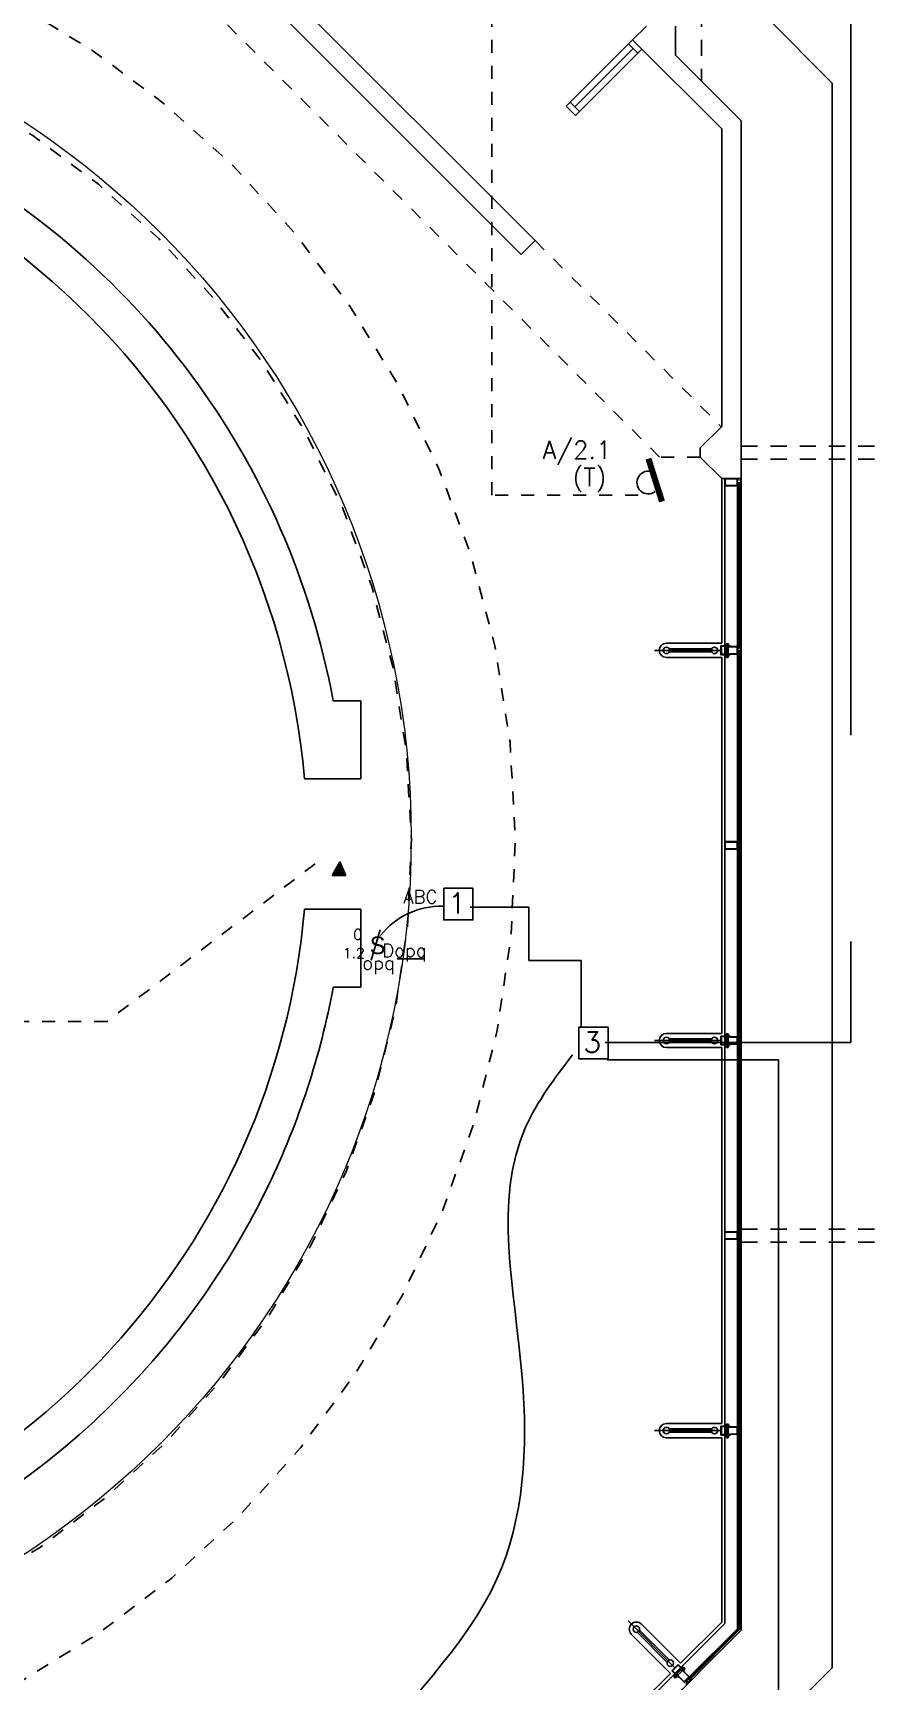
# Model space of a CAD drawing. Extents: x 638.8 to 694.4, y 623.5 to 665.5.
# Drawn here: x 680.63 to 687.1, y 637.12 to 649.79 of the extents above; entities that cross this region are included whole.
import ezdxf

# ---------------------------------------------------------------- set-up
doc = ezdxf.new("R2010")
doc.units = 0
doc.header["$LTSCALE"] = 0.5
doc.header["$MEASUREMENT"] = 0
for name, pattern in [('DASHED2', [0.375, 0.25, -0.125]), ('HIDDEN', [0.375, 0.25, -0.125]), ('HIDDEN2', [0.1875, 0.125, -0.0625]), ('PHANTOM2', [31.75, 15.875, -3.175, 3.175, -3.175, 3.175, -3.175])]:
    doc.linetypes.add(name, pattern=pattern)
for name, color, linetype in [('ALUMBRADO', 3, 'CONTINUOUS'), ('LUCES', 170, 'CONTINUOUS'), ('paredes', 1, 'CONTINUOUS'), ('pisoplanta', 1, 'CONTINUOUS'), ('PROYECCIONES', 6, 'HIDDEN'), ('PUERTAS', 6, 'CONTINUOUS'), ('texturas', 6, 'CONTINUOUS'), ('TOMAS', 4, 'HIDDEN2'), ('tuberia_alumbrado', 3, 'DASHED2'), ('ventanas', 6, 'CONTINUOUS'), ('vidrio', 6, 'CONTINUOUS')]:
    doc.layers.add(name, color=color, linetype=linetype)
doc.styles.add('romans', font='romans.shx')

# ---------------------------------------------------------------- blocks, each defined once
blk = doc.blocks.new('apoymuro-cortina')
at = {"layer": 'vidrio', "color": 1, "linetype": 'Continuous'}
for p, q in [((0, 0), (-0.099, 0)), ((0, -0.057), (0, 0)), ((-0.125, -0.001), (-0.125, -0.057)), ((-0.119, 0), (-0.124, 0)), ((-0.124, -0.057), (-0.119, -0.057)), ((-0.122, -0.01), (-0.122, -0.003)), ((-0.122, -0.032), (-0.122, -0.013)), ((-0.096, -0.032), (-0.122, -0.032)), ((-0.122, -0.035), (-0.096, -0.035)), ((-0.122, -0.044), (-0.122, -0.035)), ((-0.122, -0.054), (-0.122, -0.048)), ((-0.121, -0.003), (-0.12, -0.003)), ((-0.12, -0.01), (-0.121, -0.01)), ((-0.121, -0.013), (-0.119, -0.013)), ((-0.119, -0.045), (-0.121, -0.045)), ((-0.121, -0.047), (-0.12, -0.047)), ((-0.12, -0.055), (-0.121, -0.055)), ((-0.12, -0.003), (-0.12, -0.004)), ((-0.12, -0.009), (-0.12, -0.01)), ((-0.12, -0.047), (-0.12, -0.048)), ((-0.12, -0.054), (-0.12, -0.055)), ((-0.119, -0.004), (-0.119, -0.001)), ((-0.119, -0.012), (-0.119, -0.009)), ((-0.119, -0.048), (-0.119, -0.045)), ((-0.119, -0.057), (-0.119, -0.054)), ((-0.1, -0.001), (-0.1, -0.004)), ((-0.1, -0.009), (-0.1, -0.012)), ((-0.1, -0.045), (-0.1, -0.048)), ((-0.1, -0.054), (-0.1, -0.057)), ((-0.099, -0.013), (-0.097, -0.013)), ((-0.097, -0.045), (-0.099, -0.045)), ((-0.099, -0.057), (-0.094, -0.057)), ((-0.098, -0.003), (-0.097, -0.003)), ((-0.098, -0.004), (-0.098, -0.003)), ((-0.098, -0.01), (-0.098, -0.009)), ((-0.097, -0.01), (-0.098, -0.01)), ((-0.098, -0.047), (-0.097, -0.047)), ((-0.098, -0.048), (-0.098, -0.047)), ((-0.098, -0.055), (-0.098, -0.054)), ((-0.097, -0.055), (-0.098, -0.055)), ((-0.096, -0.003), (-0.096, -0.01)), ((-0.096, -0.013), (-0.096, -0.032)), ((-0.096, -0.035), (-0.096, -0.044)), ((-0.096, -0.048), (-0.096, -0.054)), ((-0.094, -0.057), (0, -0.057)), ((-0.093, -0.003), (-0.093, -0.054)), ((-0.004, -0.003), (-0.093, -0.003)), ((-0.093, -0.055), (-0.004, -0.055)), ((-0.003, -0.054), (-0.003, -0.003))]:
    blk.add_line(p, q, dxfattribs=at)
at = {"layer": 'vidrio', "linetype": 'Continuous'}
for p, q in [((-0.04, 0.002), (-0.04, 0.005)), ((-0.04, 0.005), (0.031, 0.005)), ((0.027, 0.002), (-0.04, 0.002)), ((-0.032, 0.006), (-0.032, 0.008)), ((-0.032, 0.008), (-0.006, 0.008)), ((-0.006, 0.006), (-0.032, 0.006)), ((-0.009, 0.01), (-0.029, 0.01)), ((-0.029, 0.01), (-0.029, 0.008)), ((-0.029, 0.008), (-0.009, 0.008)), ((-0.028, 0.011), (-0.028, 0.02)), ((-0.026, 0.021), (-0.011, 0.021)), ((-0.011, 0.011), (-0.026, 0.011)), ((-0.024, 0.02), (-0.024, 0.011)), ((-0.015, 0.021), (-0.023, 0.021)), ((-0.014, 0.011), (-0.014, 0.02)), ((-0.009, 0.02), (-0.009, 0.011)), ((-0.009, 0.008), (-0.009, 0.01)), ((-0.006, 0.008), (-0.006, 0.006)), ((0.027, -0.059), (0.027, 0.002)), ((0.031, -0.063), (0.031, 0.005)), ((-0.105, -0.044), (-0.113, -0.044)), ((-0.04, -0.059), (0.027, -0.059)), ((-0.04, -0.063), (-0.04, -0.059)), ((0.031, -0.063), (-0.04, -0.063)), ((-0.032, -0.063), (-0.032, -0.065)), ((-0.006, -0.063), (-0.032, -0.063)), ((-0.032, -0.065), (-0.006, -0.065)), ((-0.029, -0.068), (-0.029, -0.065)), ((-0.029, -0.065), (-0.009, -0.065)), ((-0.009, -0.068), (-0.029, -0.068)), ((-0.028, -0.069), (-0.028, -0.078)), ((-0.011, -0.068), (-0.026, -0.068)), ((-0.026, -0.078), (-0.011, -0.078)), ((-0.013, -0.005), (-0.025, -0.005)), ((-0.025, -0.005), (-0.025, -0.052)), ((-0.025, -0.052), (-0.013, -0.052)), ((-0.025, -0.083), (-0.025, -0.078)), ((-0.013, -0.079), (-0.025, -0.079)), ((-0.013, -0.081), (-0.025, -0.081)), ((-0.025, -0.083), (-0.024, -0.084)), ((-0.013, -0.083), (-0.025, -0.083)), ((-0.024, -0.078), (-0.024, -0.069)), ((-0.014, -0.084), (-0.024, -0.084)), ((-0.015, -0.078), (-0.023, -0.078)), ((-0.015, -0.08), (-0.023, -0.08)), ((-0.015, -0.082), (-0.023, -0.082)), ((-0.019, -0.084), (-0.019, -0.084)), ((-0.014, -0.069), (-0.014, -0.078)), ((-0.013, -0.083), (-0.014, -0.084)), ((-0.013, -0.052), (-0.013, -0.005)), ((-0.013, -0.083), (-0.013, -0.078)), ((-0.009, -0.065), (-0.009, -0.068)), ((-0.009, -0.078), (-0.009, -0.069)), ((-0.006, -0.065), (-0.006, -0.063))]:
    blk.add_line(p, q, dxfattribs=at)
at = {"layer": 'vidrio', "color": 1, "linetype": 'Continuous', "extrusion": (0, 0, -1)}
for centre, major_axis, start_param, end_param in [((-0.099, -0.001), (0.000451, -0.000451), 2.356194, 3.926991), ((-0.124, -0.001), (0.000451, -0.000451), 2.356194, 3.926991), ((-0.124, -0.057), (0.000451, 0.000451), 2.356194, 3.926991), ((-0.121, -0.003), (0.000451, -0.000451), 2.356194, 3.926991), ((-0.121, -0.01), (0.000451, 0.000451), 2.356194, 3.926991), ((-0.121, -0.013), (0.000451, -0.000451), 2.356194, 3.926991), ((-0.121, -0.044), (0.000451, 0.000451), 2.356194, 3.926991), ((-0.121, -0.048), (0.000451, -0.000451), 2.356194, 3.926991), ((-0.121, -0.054), (0.000451, 0.000451), 2.356194, 3.926991), ((-0.119, -0.004), (0.000451, 0.000451), 2.356194, 3.926991), ((-0.119, -0.009), (0.000451, -0.000451), 2.356194, 3.926991), ((-0.119, -0.048), (0.000451, 0.000451), 2.356194, 3.926991), ((-0.119, -0.054), (0.000451, -0.000451), 2.356194, 3.926991), ((-0.119, -0.001), (0.000451, -0.000451), 3.926991, 5.497787), ((-0.119, -0.004), (0.000451, -0.000451), -0.785398, 0.785398), ((-0.119, -0.009), (0.000451, -0.000451), 3.926991, 5.497787), ((-0.119, -0.012), (0.000451, -0.000451), -0.785398, 0.785398), ((-0.119, -0.045), (0.000451, -0.000451), 3.926991, 5.497787), ((-0.119, -0.048), (0.000451, -0.000451), -0.785398, 0.785398), ((-0.119, -0.054), (0.000451, -0.000451), 3.926991, 5.497787), ((-0.119, -0.057), (0.000451, -0.000451), -0.785398, 0.785398), ((-0.099, -0.004), (0.000451, 0.000451), 2.356194, 3.926991), ((-0.099, -0.009), (0.000451, -0.000451), 2.356194, 3.926991), ((-0.099, -0.012), (0.000451, 0.000451), 2.356194, 3.926991), ((-0.099, -0.045), (0.000451, -0.000451), 2.356194, 3.926991), ((-0.099, -0.048), (0.000451, 0.000451), 2.356194, 3.926991), ((-0.099, -0.054), (0.000451, -0.000451), 2.356194, 3.926991), ((-0.099, -0.057), (0.000451, 0.000451), 2.356194, 3.926991), ((-0.099, -0.004), (0.000451, -0.000451), -0.785398, 0.785398), ((-0.099, -0.009), (0.000451, -0.000451), 3.926991, 5.497787), ((-0.099, -0.048), (0.000451, -0.000451), -0.785398, 0.785398), ((-0.099, -0.054), (0.000451, -0.000451), 3.926991, 5.497787), ((-0.097, -0.003), (0.000451, 0.000451), 5.497787, 7.068583), ((-0.097, -0.01), (0.000451, -0.000451), -0.785398, 0.785398), ((-0.097, -0.013), (0.000451, -0.000451), 3.926991, 5.497787), ((-0.097, -0.044), (0.000451, -0.000451), -0.785398, 0.785398), ((-0.097, -0.048), (0.000451, 0.000451), 5.497787, 7.068583), ((-0.093, -0.003), (0.000361, 0.000361), 3.926991, 5.497787), ((-0.093, -0.054), (0.000361, 0.000361), 2.356194, 3.926991)]:
    blk.add_ellipse(centre, major_axis=major_axis, ratio=1, start_param=start_param, end_param=end_param, dxfattribs=at)
at = {"layer": 'vidrio', "linetype": 'Continuous', "extrusion": (0, 0, -1)}
for centre, major_axis, start_param, end_param in [((-0.026, 0.016), (0.00325, -0.00325), 3.399063, 4.454918), ((-0.026, 0.015), (0.00325, -0.00325), 0.257471, 1.313326), ((-0.019, 0), (0.0144, -0.0144), 3.678281, 4.175701), ((-0.019, 0.031), (0.0144, 0.0144), 2.107484, 2.604904), ((-0.011, 0.016), (0.00325, -0.00325), 3.399063, 4.454918), ((-0.011, 0.015), (0.00325, -0.00325), 0.257471, 1.313326), ((-0.026, -0.073), (0.00325, 0.00325), 4.96986, 6.025715), ((-0.026, -0.074), (0.00325, 0.00325), 1.828267, 2.884122), ((-0.019, -0.088), (0.0144, 0.0144), 5.249077, 5.746497), ((-0.019, -0.058), (0.0144, -0.0144), 0.536688, 1.034108), ((-0.011, -0.073), (0.00325, 0.00325), 4.96986, 6.025715), ((-0.011, -0.074), (0.00325, 0.00325), 1.828267, 2.884122)]:
    blk.add_ellipse(centre, major_axis=major_axis, ratio=1, start_param=start_param, end_param=end_param, dxfattribs=at)
at = {"layer": 'vidrio', "color": 5, "linetype": 'Continuous', "extrusion": (0, 0, -1)}
for centre, major_axis, start_param, end_param in [((-0.004, -0.003), (0.000361, -0.000361), 3.926991, 5.497787), ((-0.004, -0.054), (0.000361, 0.000361), 0.785398, 2.356194)]:
    blk.add_ellipse(centre, major_axis=major_axis, ratio=1, start_param=start_param, end_param=end_param, dxfattribs=at)

msp = doc.modelspace()

# ---------------------------------------------------------------- linework, layer by layer
at = {"layer": 'ALUMBRADO', "color": 1}
for p, q in [((682.989, 643.417), (682.932, 643.313)), ((682.932, 643.313), (683.036, 643.313)), ((683.036, 643.313), (682.989, 643.417))]:
    msp.add_line(p, q, dxfattribs=at)
at = {"layer": 'ALUMBRADO', "const_width": 0.0468}
msp.add_lwpolyline([(685.467, 646.189), (685.363, 646.518)], dxfattribs=at)
at = {"layer": 'ALUMBRADO'}
for points in [[(683.789, 643.215), (684.013, 643.215), (684.013, 642.971), (683.789, 642.971)], [(684.828, 642.146), (685.052, 642.146), (685.052, 641.902), (684.828, 641.902)]]:
    msp.add_lwpolyline(points, close=True, dxfattribs=at)
msp.add_arc((685.362, 646.335), 0.0878, 68.0471, 307.174, dxfattribs=at)
at = {"layer": 'ALUMBRADO', "color": 1}
msp.add_solid([(682.932, 643.313), (682.989, 643.417), (683.036, 643.313)], dxfattribs=at)
at = {"layer": 'LUCES'}
msp.add_line((683.299, 642.895), (683.231, 642.662), dxfattribs=at)
at = {"layer": 'paredes'}
for p, q in [((684.491, 648.195), (681.59, 651.096)), ((684.385, 648.089), (681.484, 650.99)), ((685.241, 649.739), (685.347, 649.845)), ((685.57, 649.845), (685.57, 649.622)), ((685.926, 649.054), (685.241, 649.739)), ((686.076, 649.116), (685.57, 649.622)), ((685.926, 646.765), (685.926, 649.054)), ((686.076, 646.365), (686.076, 649.116)), ((684.491, 648.195), (684.385, 648.089)), ((685.761, 646.601), (685.926, 646.765)), ((685.761, 646.53), (685.761, 646.601)), ((685.926, 646.365), (685.761, 646.53)), ((685.926, 646.365), (686.076, 646.365)), ((685.926, 646.365), (686.076, 646.365)), ((683.151, 644.655), (683.151, 644.055)), ((683.151, 642.455), (683.151, 643.055))]:
    msp.add_line(p, q, dxfattribs=at)
at = {"layer": 'paredes', "color": 6}
msp.add_line((686.076, 646.365), (686.076, 637.509), dxfattribs=at)
at = {"layer": 'paredes', "ltscale": 0.75}
for p, q in [((683.151, 644.655), (682.939, 644.655)), ((683.151, 644.055), (682.718, 644.055)), ((683.151, 643.055), (682.718, 643.055)), ((683.431, 642.672), (683.642, 642.672)), ((683.151, 642.455), (682.939, 642.455))]:
    msp.add_line(p, q, dxfattribs=at)
for radius, start, end in [(5.75, 4.9885, 175.0115), (6.05, 10.4757, 62.8054), (5.75, 280.0154, 355.0115), (6.05, 334.3039, 349.5243), (6.05, 285.335, 334.3039)]:
    msp.add_arc((676.99, 643.555), radius, start, end, dxfattribs=at)
at = {"layer": 'pisoplanta', "color": 6}
for p, q in [((685.926, 646.365), (685.926, 645.099)), ((685.501, 645.099), (685.926, 645.099)), ((685.501, 644.989), (685.926, 644.989)), ((685.926, 642.099), (685.926, 644.989)), ((685.501, 642.099), (685.926, 642.099)), ((685.501, 641.989), (685.926, 641.989)), ((685.926, 641.989), (685.926, 639.099)), ((685.501, 639.099), (685.926, 639.099)), ((685.501, 638.989), (685.926, 638.989)), ((685.926, 637.571), (685.926, 638.989)), ((685.231, 637.478), (685.532, 637.177)), ((685.309, 637.556), (685.61, 637.255)), ((685.926, 637.571), (685.61, 637.255)), ((683.488, 635.134), (685.532, 637.177))]:
    msp.add_line(p, q, dxfattribs=at)
for centre, start, end in [((685.501, 645.044), 90, 270), ((685.501, 642.044), 90, 270), ((685.501, 639.044), 90, 270), ((685.27, 637.517), 45, 225)]:
    msp.add_arc(centre, 0.055, start, end, dxfattribs=at)
at = {"layer": 'PROYECCIONES'}
for p, q in [((685.77, 651.99), (685.77, 649.422)), ((686.076, 646.615), (690.151, 646.615)), ((686.076, 646.515), (690.151, 646.515)), ((686.076, 640.594), (690.151, 640.594)), ((686.076, 640.494), (690.151, 640.494))]:
    msp.add_line(p, q, dxfattribs=at)
at = {"layer": 'PROYECCIONES', "ltscale": 0.8}
for p, q in [((685.449, 646.53), (681.236, 650.743)), ((684.491, 648.195), (685.923, 646.763)), ((685.761, 646.53), (685.449, 646.53))]:
    msp.add_line(p, q, dxfattribs=at)
at = {"layer": 'PROYECCIONES', "color": 6}
for p, q in [((686.047, 640.519), (686.047, 640.518)), ((686.064, 640.55), (686.056, 640.55))]:
    msp.add_line(p, q, dxfattribs=at)
at = {"layer": 'PROYECCIONES', "ltscale": 0.8}
for radius, start in [(7.35, 270.3718), (6.55, 270.4172)]:
    msp.add_arc((676.99, 643.555), radius, start, 270, dxfattribs=at)
at = {"layer": 'PUERTAS'}
for p, q in [((685.241, 649.739), (684.731, 649.228)), ((685.312, 649.668), (684.801, 649.157)), ((685.281, 649.637), (685.21, 649.708)), ((684.833, 649.188), (684.762, 649.259)), ((684.801, 649.157), (684.731, 649.228))]:
    msp.add_line(p, q, dxfattribs=at)
at = {"layer": 'texturas', "color": 1}
for p, q in [((686.776, 649.406), (686.27, 649.912)), ((686.776, 649.406), (686.776, 637.219)), ((686.776, 637.219), (683.826, 634.269))]:
    msp.add_line(p, q, dxfattribs=at)
at = {"layer": 'TOMAS'}
for p, q in [((684.159, 646.238), (684.159, 654.869)), ((685.285, 646.238), (684.159, 646.238)), ((682.801, 643.403), (681.2, 642.191)), ((681.2, 642.191), (677.472, 642.191))]:
    msp.add_line(p, q, dxfattribs=at)
at = {"layer": 'tuberia_alumbrado', "color": 4, "linetype": 'PHANTOM2'}
for p, q in [((686.919, 652.329), (686.919, 642.028)), ((686.919, 642.028), (685.031, 642.028)), ((685.045, 641.894), (686.364, 641.894)), ((686.364, 641.894), (686.364, 635.053))]:
    msp.add_line(p, q, dxfattribs=at)
at = {"layer": 'tuberia_alumbrado', "color": 4, "linetype": 'Continuous'}
for p, q in [((684.442, 643.068), (683.993, 643.068)), ((684.442, 642.658), (684.442, 643.068)), ((684.845, 642.658), (684.442, 642.658)), ((684.845, 642.154), (684.845, 642.658))]:
    msp.add_line(p, q, dxfattribs=at)
at = {"layer": 'tuberia_alumbrado', "color": 5, "linetype": 'Continuous', "lineweight": 15}
msp.add_circle((676.955, 643.6), 6.584, dxfattribs=at)
at = {"layer": 'tuberia_alumbrado', "color": 4, "linetype": 'Continuous'}
msp.add_arc((683.764, 642.491), 0.585, 88.1026, 142.0004, dxfattribs=at)
at = {"layer": 'tuberia_alumbrado', "color": 5, "linetype": 'PHANTOM2'}
msp.add_spline([(684.779, 641.933), (684.418, 641.378), (684.392, 639.454), (684.198, 637.904), (683.138, 636.448), (682.608, 635.157), (682.324, 633.788), (681.82, 633.272)], degree=3, dxfattribs=at)
at = {"layer": 'ventanas'}
for p, q in [((684.797, 649.224), (685.246, 649.672)), ((685.951, 646.365), (685.951, 637.561)), ((683.055, 634.665), (685.951, 637.561))]:
    msp.add_line(p, q, dxfattribs=at)
at = {"layer": 'vidrio', "color": 1, "linetype": 'Continuous'}
for p, q in [((685.951, 646.365), (686.05, 646.365)), ((685.951, 646.308), (685.951, 646.365)), ((685.954, 646.311), (685.954, 646.362)), ((685.954, 646.362), (686.043, 646.362)), ((686.044, 646.362), (686.044, 646.311)), ((686.047, 646.362), (686.047, 646.356)), ((686.047, 646.352), (686.047, 646.333)), ((686.049, 646.363), (686.048, 646.363)), ((686.048, 646.355), (686.049, 646.355)), ((686.05, 646.352), (686.048, 646.352)), ((686.049, 646.361), (686.049, 646.363)), ((686.049, 646.355), (686.049, 646.356)), ((686.05, 646.365), (686.05, 646.361)), ((686.05, 646.356), (686.05, 646.353)), ((686.069, 646.361), (686.069, 646.365)), ((686.069, 646.353), (686.069, 646.356)), ((686.07, 646.365), (686.075, 646.365)), ((686.072, 646.352), (686.07, 646.352)), ((686.071, 646.363), (686.071, 646.361)), ((686.072, 646.363), (686.071, 646.363)), ((686.071, 646.356), (686.071, 646.355)), ((686.071, 646.355), (686.072, 646.355)), ((686.073, 646.356), (686.073, 646.362)), ((686.073, 646.333), (686.073, 646.352)), ((686.076, 646.365), (686.076, 646.308)), ((686.044, 646.308), (685.951, 646.308)), ((686.043, 646.311), (685.954, 646.311)), ((686.05, 646.308), (686.044, 646.308)), ((686.047, 646.333), (686.073, 646.333)), ((686.047, 646.33), (686.047, 646.321)), ((686.073, 646.33), (686.047, 646.33)), ((686.047, 646.317), (686.047, 646.311)), ((686.048, 646.321), (686.05, 646.321)), ((686.049, 646.318), (686.048, 646.318)), ((686.048, 646.31), (686.049, 646.31)), ((686.049, 646.317), (686.049, 646.318)), ((686.049, 646.31), (686.049, 646.312)), ((686.05, 646.32), (686.05, 646.317)), ((686.05, 646.312), (686.05, 646.308)), ((686.069, 646.317), (686.069, 646.32)), ((686.069, 646.308), (686.069, 646.312)), ((686.07, 646.321), (686.072, 646.321)), ((686.075, 646.308), (686.07, 646.308)), ((686.071, 646.318), (686.071, 646.317)), ((686.072, 646.318), (686.071, 646.318)), ((686.071, 646.312), (686.071, 646.31)), ((686.071, 646.31), (686.072, 646.31)), ((686.073, 646.321), (686.073, 646.33)), ((686.073, 646.311), (686.073, 646.317)), ((685.951, 643.573), (686.05, 643.573)), ((685.951, 643.516), (685.951, 643.573)), ((685.954, 643.519), (685.954, 643.57)), ((685.954, 643.57), (686.043, 643.57)), ((686.044, 643.57), (686.044, 643.519)), ((686.047, 643.57), (686.047, 643.564)), ((686.047, 643.56), (686.047, 643.541)), ((686.049, 643.571), (686.048, 643.571)), ((686.048, 643.563), (686.049, 643.563)), ((686.05, 643.56), (686.048, 643.56)), ((686.049, 643.569), (686.049, 643.571)), ((686.049, 643.563), (686.049, 643.564)), ((686.05, 643.572), (686.05, 643.569)), ((686.05, 643.564), (686.05, 643.561)), ((686.069, 643.569), (686.069, 643.572)), ((686.069, 643.561), (686.069, 643.564)), ((686.07, 643.573), (686.075, 643.573)), ((686.072, 643.56), (686.07, 643.56)), ((686.071, 643.571), (686.071, 643.569)), ((686.072, 643.571), (686.071, 643.571)), ((686.071, 643.564), (686.071, 643.563)), ((686.071, 643.563), (686.072, 643.563)), ((686.073, 643.564), (686.073, 643.57)), ((686.073, 643.541), (686.073, 643.56)), ((686.076, 643.572), (686.076, 643.516)), ((686.044, 643.516), (685.951, 643.516)), ((686.043, 643.518), (685.954, 643.518)), ((686.05, 643.516), (686.044, 643.516)), ((686.047, 643.541), (686.073, 643.541)), ((686.047, 643.538), (686.047, 643.529)), ((686.073, 643.538), (686.047, 643.538)), ((686.047, 643.525), (686.047, 643.519)), ((686.048, 643.528), (686.05, 643.528)), ((686.049, 643.526), (686.048, 643.526)), ((686.048, 643.518), (686.049, 643.518)), ((686.049, 643.525), (686.049, 643.526)), ((686.049, 643.518), (686.049, 643.52)), ((686.05, 643.528), (686.05, 643.525)), ((686.05, 643.52), (686.05, 643.516)), ((686.069, 643.525), (686.069, 643.528)), ((686.069, 643.516), (686.069, 643.52)), ((686.07, 643.528), (686.072, 643.528)), ((686.075, 643.516), (686.07, 643.516)), ((686.071, 643.526), (686.071, 643.525)), ((686.072, 643.526), (686.071, 643.526)), ((686.071, 643.52), (686.071, 643.518)), ((686.071, 643.518), (686.072, 643.518)), ((686.073, 643.529), (686.073, 643.538)), ((686.073, 643.519), (686.073, 643.525)), ((685.951, 640.573), (686.05, 640.573)), ((686.044, 640.516), (685.951, 640.516)), ((685.954, 640.57), (686.043, 640.57)), ((686.043, 640.518), (685.954, 640.518)), ((686.044, 640.57), (686.044, 640.519)), ((686.05, 640.516), (686.044, 640.516)), ((686.047, 640.57), (686.047, 640.564)), ((686.047, 640.56), (686.047, 640.541)), ((686.047, 640.541), (686.073, 640.541)), ((686.047, 640.538), (686.047, 640.529)), ((686.073, 640.538), (686.047, 640.538)), ((686.047, 640.525), (686.047, 640.519)), ((686.049, 640.571), (686.048, 640.571)), ((686.048, 640.563), (686.049, 640.563)), ((686.05, 640.56), (686.048, 640.56)), ((686.048, 640.528), (686.05, 640.528)), ((686.049, 640.526), (686.048, 640.526)), ((686.048, 640.518), (686.049, 640.518)), ((686.049, 640.569), (686.049, 640.571)), ((686.049, 640.563), (686.049, 640.564)), ((686.049, 640.525), (686.049, 640.526)), ((686.049, 640.518), (686.049, 640.52)), ((686.05, 640.572), (686.05, 640.569)), ((686.05, 640.564), (686.05, 640.561)), ((686.05, 640.528), (686.05, 640.525)), ((686.05, 640.52), (686.05, 640.516)), ((686.069, 640.569), (686.069, 640.572)), ((686.069, 640.561), (686.069, 640.564)), ((686.069, 640.525), (686.069, 640.528)), ((686.069, 640.516), (686.069, 640.52)), ((686.07, 640.573), (686.075, 640.573)), ((686.072, 640.56), (686.07, 640.56)), ((686.07, 640.528), (686.072, 640.528)), ((686.075, 640.516), (686.07, 640.516)), ((686.071, 640.571), (686.071, 640.569)), ((686.072, 640.571), (686.071, 640.571)), ((686.071, 640.564), (686.071, 640.563)), ((686.071, 640.563), (686.072, 640.563)), ((686.071, 640.526), (686.071, 640.525)), ((686.072, 640.526), (686.071, 640.526)), ((686.071, 640.52), (686.071, 640.518)), ((686.071, 640.518), (686.072, 640.518)), ((686.073, 640.564), (686.073, 640.57)), ((686.073, 640.541), (686.073, 640.56)), ((686.073, 640.529), (686.073, 640.538)), ((686.073, 640.519), (686.073, 640.525)), ((686.076, 640.572), (686.076, 640.516))]:
    msp.add_line(p, q, dxfattribs=at)
at = {"layer": 'vidrio', "linetype": 'Continuous'}
for p, q in [((686.047, 645.073), (686.047, 646.308)), ((686.056, 645.059), (686.056, 646.321)), ((686.056, 646.321), (686.064, 646.321)), ((686.06, 645.059), (686.06, 646.321)), ((686.064, 645.059), (686.064, 646.321)), ((686.047, 645.016), (686.047, 643.573)), ((686.056, 645.029), (686.056, 643.55)), ((686.06, 645.029), (686.06, 643.55)), ((686.064, 645.029), (686.064, 643.55)), ((686.047, 643.516), (686.047, 642.073)), ((686.056, 643.529), (686.056, 642.05)), ((686.056, 643.529), (686.064, 643.529)), ((686.06, 643.529), (686.06, 642.05)), ((686.064, 643.529), (686.064, 642.05)), ((686.056, 642.029), (686.056, 640.55)), ((686.06, 642.029), (686.06, 640.55)), ((686.064, 642.029), (686.064, 640.55)), ((686.047, 642.016), (686.047, 640.573)), ((686.047, 639.073), (686.047, 640.516)), ((686.056, 639.051), (686.056, 640.529)), ((686.056, 640.529), (686.064, 640.529)), ((686.06, 639.051), (686.06, 640.529)), ((686.064, 639.051), (686.064, 640.529)), ((686.047, 639.016), (686.047, 637.521)), ((686.056, 639.03), (686.056, 637.517)), ((686.06, 639.03), (686.06, 637.516)), ((686.064, 639.03), (686.064, 637.514)), ((686.056, 637.517), (685.667, 637.129)), ((686.06, 637.516), (685.67, 637.126)), ((686.064, 637.514), (685.673, 637.123)), ((686.047, 637.521), (685.677, 637.151))]:
    msp.add_line(p, q, dxfattribs=at)
at = {"layer": 'vidrio', "color": 6}
for p, q in [((685.92, 645.044), (685.409, 645.044)), ((686.064, 645.059), (686.056, 645.059)), ((686.064, 643.55), (686.056, 643.55)), ((685.92, 642.044), (685.409, 642.044)), ((686.064, 642.05), (686.056, 642.05)), ((685.92, 639.044), (685.409, 639.044)), ((686.076, 637.509), (683.126, 634.559)), ((685.567, 637.22), (685.206, 637.581))]:
    msp.add_line(p, q, dxfattribs=at)
at = {"layer": 'vidrio', "color": 1}
for p, q in [((685.848, 645.057), (685.522, 645.057)), ((685.848, 645.032), (685.522, 645.032)), ((685.848, 642.057), (685.522, 642.057)), ((685.848, 642.032), (685.522, 642.032)), ((685.848, 639.057), (685.522, 639.057)), ((685.848, 639.032), (685.522, 639.032)), ((685.507, 637.262), (685.277, 637.493)), ((685.525, 637.28), (685.294, 637.51))]:
    msp.add_line(p, q, dxfattribs=at)
at = {"layer": 'vidrio'}
msp.add_line((686.064, 639.051), (686.056, 639.051), dxfattribs=at)
at = {"layer": 'vidrio', "color": 1}
for centre in [(685.501, 645.044), (685.87, 645.044), (685.501, 642.044), (685.87, 642.044), (685.501, 639.044), (685.87, 639.044)]:
    msp.add_circle(centre, 0.025, dxfattribs=at)
at = {"layer": 'vidrio'}
for centre in [(685.27, 637.517), (685.531, 637.256)]:
    msp.add_circle(centre, 0.025, dxfattribs=at)
at = {"layer": 'vidrio', "color": 5, "linetype": 'Continuous'}
for centre, major_axis, start_param, end_param in [((685.954, 646.362), (-0.000361, -0.000361), 3.926991, 5.497787), ((685.954, 646.311), (-0.000361, 0.000361), 0.785398, 2.356194)]:
    msp.add_ellipse(centre, major_axis=major_axis, ratio=1, start_param=start_param, end_param=end_param, dxfattribs=at)
at = {"layer": 'vidrio', "color": 1, "linetype": 'Continuous'}
for centre, major_axis, start_param, end_param in [((686.043, 646.362), (-0.000361, 0.000361), 3.926991, 5.497787), ((686.048, 646.362), (-0.000451, 0.000451), 5.497787, 7.068583), ((686.048, 646.356), (-0.000451, -0.000451), -0.785398, 0.785398), ((686.048, 646.352), (-0.000451, -0.000451), 3.926991, 5.497787), ((686.05, 646.361), (-0.000451, -0.000451), -0.785398, 0.785398), ((686.05, 646.356), (-0.000451, -0.000451), 3.926991, 5.497787), ((686.05, 646.365), (-0.000451, -0.000451), 2.356194, 3.926991), ((686.05, 646.361), (-0.000451, 0.000451), 2.356194, 3.926991), ((686.05, 646.356), (-0.000451, -0.000451), 2.356194, 3.926991), ((686.05, 646.353), (-0.000451, 0.000451), 2.356194, 3.926991), ((686.07, 646.365), (-0.000451, -0.000451), 3.926991, 5.497787), ((686.07, 646.361), (-0.000451, -0.000451), -0.785398, 0.785398), ((686.07, 646.356), (-0.000451, -0.000451), 3.926991, 5.497787), ((686.07, 646.353), (-0.000451, -0.000451), -0.785398, 0.785398), ((686.07, 646.361), (-0.000451, 0.000451), 2.356194, 3.926991), ((686.07, 646.356), (-0.000451, -0.000451), 2.356194, 3.926991), ((686.072, 646.362), (-0.000451, -0.000451), 2.356194, 3.926991), ((686.072, 646.356), (-0.000451, 0.000451), 2.356194, 3.926991), ((686.072, 646.352), (-0.000451, -0.000451), 2.356194, 3.926991), ((686.075, 646.365), (-0.000451, -0.000451), 2.356194, 3.926991), ((686.043, 646.311), (-0.000361, 0.000361), 2.356194, 3.926991), ((686.048, 646.321), (-0.000451, -0.000451), -0.785398, 0.785398), ((686.048, 646.317), (-0.000451, 0.000451), 5.497787, 7.068583), ((686.05, 646.317), (-0.000451, -0.000451), -0.785398, 0.785398), ((686.05, 646.312), (-0.000451, -0.000451), 3.926991, 5.497787), ((686.05, 646.32), (-0.000451, -0.000451), 2.356194, 3.926991), ((686.05, 646.317), (-0.000451, 0.000451), 2.356194, 3.926991), ((686.05, 646.312), (-0.000451, -0.000451), 2.356194, 3.926991), ((686.05, 646.308), (-0.000451, 0.000451), 2.356194, 3.926991), ((686.07, 646.32), (-0.000451, -0.000451), 3.926991, 5.497787), ((686.07, 646.317), (-0.000451, -0.000451), -0.785398, 0.785398), ((686.07, 646.312), (-0.000451, -0.000451), 3.926991, 5.497787), ((686.07, 646.308), (-0.000451, -0.000451), -0.785398, 0.785398), ((686.07, 646.317), (-0.000451, 0.000451), 2.356194, 3.926991), ((686.07, 646.312), (-0.000451, -0.000451), 2.356194, 3.926991), ((686.072, 646.321), (-0.000451, 0.000451), 2.356194, 3.926991), ((686.072, 646.317), (-0.000451, -0.000451), 2.356194, 3.926991), ((686.072, 646.311), (-0.000451, 0.000451), 2.356194, 3.926991), ((686.075, 646.308), (-0.000451, 0.000451), 2.356194, 3.926991), ((686.043, 643.57), (-0.000361, 0.000361), 3.926991, 5.497787), ((686.048, 643.57), (-0.000451, 0.000451), 5.497787, 7.068583), ((686.048, 643.564), (-0.000451, -0.000451), -0.785398, 0.785398), ((686.048, 643.56), (-0.000451, -0.000451), 3.926991, 5.497787), ((686.05, 643.569), (-0.000451, -0.000451), -0.785398, 0.785398), ((686.05, 643.564), (-0.000451, -0.000451), 3.926991, 5.497787), ((686.05, 643.572), (-0.000451, -0.000451), 2.356194, 3.926991), ((686.05, 643.569), (-0.000451, 0.000451), 2.356194, 3.926991), ((686.05, 643.564), (-0.000451, -0.000451), 2.356194, 3.926991), ((686.05, 643.561), (-0.000451, 0.000451), 2.356194, 3.926991), ((686.07, 643.572), (-0.000451, -0.000451), 3.926991, 5.497787), ((686.07, 643.569), (-0.000451, -0.000451), -0.785398, 0.785398), ((686.07, 643.564), (-0.000451, -0.000451), 3.926991, 5.497787), ((686.07, 643.561), (-0.000451, -0.000451), -0.785398, 0.785398), ((686.07, 643.569), (-0.000451, 0.000451), 2.356194, 3.926991), ((686.07, 643.564), (-0.000451, -0.000451), 2.356194, 3.926991), ((686.072, 643.57), (-0.000451, -0.000451), 2.356194, 3.926991), ((686.072, 643.564), (-0.000451, 0.000451), 2.356194, 3.926991), ((686.072, 643.56), (-0.000451, -0.000451), 2.356194, 3.926991), ((686.075, 643.572), (-0.000451, -0.000451), 2.356194, 3.926991), ((686.043, 643.519), (-0.000361, 0.000361), 2.356194, 3.926991), ((686.048, 643.529), (-0.000451, -0.000451), -0.785398, 0.785398), ((686.048, 643.525), (-0.000451, 0.000451), 5.497787, 7.068583), ((686.05, 643.525), (-0.000451, -0.000451), -0.785398, 0.785398), ((686.05, 643.52), (-0.000451, -0.000451), 3.926991, 5.497787), ((686.05, 643.528), (-0.000451, -0.000451), 2.356194, 3.926991), ((686.05, 643.525), (-0.000451, 0.000451), 2.356194, 3.926991), ((686.05, 643.52), (-0.000451, -0.000451), 2.356194, 3.926991), ((686.05, 643.516), (-0.000451, 0.000451), 2.356194, 3.926991), ((686.07, 643.528), (-0.000451, -0.000451), 3.926991, 5.497787), ((686.07, 643.525), (-0.000451, -0.000451), -0.785398, 0.785398), ((686.07, 643.52), (-0.000451, -0.000451), 3.926991, 5.497787), ((686.07, 643.516), (-0.000451, -0.000451), -0.785398, 0.785398), ((686.07, 643.525), (-0.000451, 0.000451), 2.356194, 3.926991), ((686.07, 643.52), (-0.000451, -0.000451), 2.356194, 3.926991), ((686.072, 643.529), (-0.000451, 0.000451), 2.356194, 3.926991), ((686.072, 643.525), (-0.000451, -0.000451), 2.356194, 3.926991), ((686.072, 643.519), (-0.000451, 0.000451), 2.356194, 3.926991), ((686.075, 643.516), (-0.000451, 0.000451), 2.356194, 3.926991), ((686.043, 640.57), (-0.000361, 0.000361), 3.926991, 5.497787), ((686.043, 640.519), (-0.000361, 0.000361), 2.356194, 3.926991), ((686.048, 640.57), (-0.000451, 0.000451), 5.497787, 7.068583), ((686.048, 640.564), (-0.000451, -0.000451), -0.785398, 0.785398), ((686.048, 640.56), (-0.000451, -0.000451), 3.926991, 5.497787), ((686.048, 640.529), (-0.000451, -0.000451), -0.785398, 0.785398), ((686.048, 640.525), (-0.000451, 0.000451), 5.497787, 7.068583), ((686.05, 640.569), (-0.000451, -0.000451), -0.785398, 0.785398), ((686.05, 640.564), (-0.000451, -0.000451), 3.926991, 5.497787), ((686.05, 640.525), (-0.000451, -0.000451), -0.785398, 0.785398), ((686.05, 640.52), (-0.000451, -0.000451), 3.926991, 5.497787), ((686.05, 640.572), (-0.000451, -0.000451), 2.356194, 3.926991), ((686.05, 640.569), (-0.000451, 0.000451), 2.356194, 3.926991), ((686.05, 640.564), (-0.000451, -0.000451), 2.356194, 3.926991), ((686.05, 640.561), (-0.000451, 0.000451), 2.356194, 3.926991), ((686.05, 640.528), (-0.000451, -0.000451), 2.356194, 3.926991), ((686.05, 640.525), (-0.000451, 0.000451), 2.356194, 3.926991), ((686.05, 640.52), (-0.000451, -0.000451), 2.356194, 3.926991), ((686.05, 640.516), (-0.000451, 0.000451), 2.356194, 3.926991), ((686.07, 640.572), (-0.000451, -0.000451), 3.926991, 5.497787), ((686.07, 640.569), (-0.000451, -0.000451), -0.785398, 0.785398), ((686.07, 640.564), (-0.000451, -0.000451), 3.926991, 5.497787), ((686.07, 640.561), (-0.000451, -0.000451), -0.785398, 0.785398), ((686.07, 640.528), (-0.000451, -0.000451), 3.926991, 5.497787), ((686.07, 640.525), (-0.000451, -0.000451), -0.785398, 0.785398), ((686.07, 640.52), (-0.000451, -0.000451), 3.926991, 5.497787), ((686.07, 640.516), (-0.000451, -0.000451), -0.785398, 0.785398), ((686.07, 640.569), (-0.000451, 0.000451), 2.356194, 3.926991), ((686.07, 640.564), (-0.000451, -0.000451), 2.356194, 3.926991), ((686.07, 640.525), (-0.000451, 0.000451), 2.356194, 3.926991), ((686.07, 640.52), (-0.000451, -0.000451), 2.356194, 3.926991), ((686.072, 640.57), (-0.000451, -0.000451), 2.356194, 3.926991), ((686.072, 640.564), (-0.000451, 0.000451), 2.356194, 3.926991), ((686.072, 640.56), (-0.000451, -0.000451), 2.356194, 3.926991), ((686.072, 640.529), (-0.000451, 0.000451), 2.356194, 3.926991), ((686.072, 640.525), (-0.000451, -0.000451), 2.356194, 3.926991), ((686.072, 640.519), (-0.000451, 0.000451), 2.356194, 3.926991), ((686.075, 640.572), (-0.000451, -0.000451), 2.356194, 3.926991), ((686.075, 640.516), (-0.000451, 0.000451), 2.356194, 3.926991)]:
    msp.add_ellipse(centre, major_axis=major_axis, ratio=1, start_param=start_param, end_param=end_param, dxfattribs=at)

# ---------------------------------------------------------------- block references
at = {"layer": 'paredes', "color": 6, "xscale": -1}
for p in [(685.951, 645.073), (685.951, 642.073), (685.951, 639.073)]:
    msp.add_blockref('apoymuro-cortina', p, dxfattribs=at)
at = {"layer": 'paredes', "color": 6, "xscale": -1, "rotation": 314.9999999999954}
msp.add_blockref('apoymuro-cortina', (685.609, 637.219), dxfattribs=at)

# ---------------------------------------------------------------- texts
at = {"layer": 'ALUMBRADO', "color": 1, "style": 'romans'}
for s, height, p in [('A/2.1', 0.1371, (684.549, 646.517)), ('(T)', 0.1371, (684.781, 646.307)), ('ABC', 0.1023, (683.478, 643.097)), ('1', 0.158, (683.824, 643.021)), ('C', 0.0789, (683.092, 642.82)), ('1.2', 0.0789, (683.013, 642.676)), ('Dopq', 0.1023, (683.315, 642.686)), ('opq', 0.1023, (683.163, 642.589)), ('3', 0.158, (684.863, 641.952))]:
    msp.add_text(s, height=height, dxfattribs=at).set_placement(p)
at = {"layer": 'LUCES'}
msp.add_text('S', height=0.136, dxfattribs=at).set_placement((683.22, 642.708))

doc.saveas('drawing.dxf')
